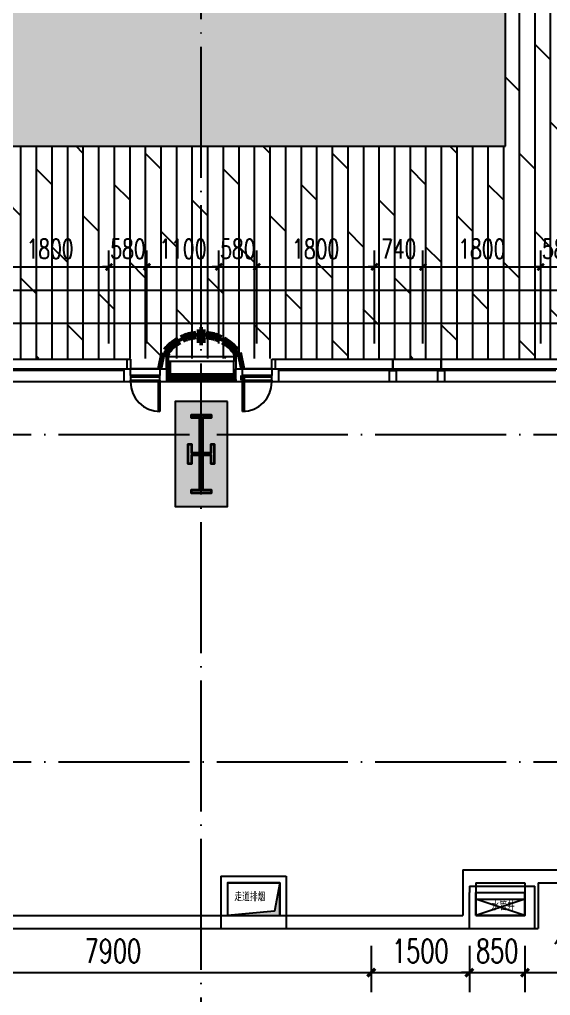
# Model space of a CAD drawing. Header units: millimetres. Extents: x 11476074 to 24729458, y -1239991 to 2813188.
# Drawn here: x 12588419 to 12596537, y 398543 to 413449 of the extents above; entities that cross this region are included whole.
import ezdxf

# ---------------------------------------------------------------- set-up
doc = ezdxf.new("R2010")
doc.units = ezdxf.units.MM
doc.header["$LTSCALE"] = 1000
doc.linetypes.add('DOTE', pattern=[2.42, 2, -0.2, 0.02, -0.2])
for name, color, linetype in [('20220819景观提资', 11, 'Continuous'), ('A-ANNO-DIMS', 3, 'Continuous'), ('A-AXIS', 18, 'DOTE'), ('A-DETL-0001', 1, 'Continuous'), ('A-GLAZ', 4, 'Continuous'), ('A-WALL', 5, 'Continuous'), ('G-RCZ-CONLine', 5, 'Continuous'), ('GZDI-J建筑-楼板开洞', 251, 'Continuous'), ('GZDI1228', 20, 'Continuous'), ('HZHZNEWPLOTLAYER#@$TT', 7, 'Continuous'), ('PUB_DIM', 3, 'Continuous'), ('PUB_HATCH', 8, 'Continuous'), ('排水沟', 133, 'Continuous')]:
    doc.layers.add(name, color=color, linetype=linetype)
for name, color, linetype, lineweight in [('A-GENM', 2, 'Continuous', 70), ('A-GENM-PROJ', 2, 'Continuous', 25), ('A-GLAZ-PROJ', 2, 'Continuous', 25), ('钢柱', 51, 'Continuous', 35)]:
    doc.layers.add(name, color=color, linetype=linetype, lineweight=lineweight)
doc.styles.add('_TCH_DIM_T3', font='SIMPLEX', dxfattribs={"width": 0.705882, "bigfont": 'GBCBIG'})
doc.styles.add('CCD_DIM', font='ARCHS.SHX', dxfattribs={"width": 0.7})
doc.dimstyles.new('_TCH_ARCH&&100', dxfattribs={"dimtxt": 297.5, "dimasz": 100, "dimexe": 250, "dimexo": 300, "dimgap": 126.25, "dimtad": 1, "dimdec": 0, "dimzin": 0, "dimdsep": 46, "dimtxsty": '_TCH_DIM_T3', "dimblk": 'ARCHTICK', "dimcen": 0.09, "dimclrt": 7, "dimazin": 2, "dimtfac": 1, "dimtdec": 0, "dimtix": 1, "dimtmove": 2, "dimatfit": 3, "dimfxl": 0, "dimtolj": 1, "dimtzin": 0, "dimarcsym": 0})
doc.dimstyles.new('_TCH_ARCH&&120', dxfattribs={"dimtxt": 357, "dimasz": 120, "dimexe": 300, "dimexo": 360, "dimgap": 151.5, "dimtad": 1, "dimdec": 0, "dimzin": 0, "dimdsep": 46, "dimtxsty": '_TCH_DIM_T3', "dimblk": 'ARCHTICK', "dimcen": 0.09, "dimclrt": 7, "dimazin": 2, "dimtfac": 1, "dimtdec": 0, "dimtix": 1, "dimtmove": 2, "dimatfit": 3, "dimfxl": 0, "dimtolj": 1, "dimtzin": 0, "dimarcsym": 0})

# ---------------------------------------------------------------- blocks, each defined once
blk = doc.blocks.new('_ArchTick')
at = {"color": 0, "linetype": 'ByBlock', "const_width": 0.4}
blk.add_lwpolyline([(-0.5, -0.5), (0.5, 0.5)], dxfattribs=at)
blk = doc.blocks.new('*D5881')
at = {"layer": 'A-ANNO-DIMS', "color": 0, "lineweight": -2, "transparency": 16777216}
for p, q in [((12588267, 710904), (12588267, 712326)), ((12590067, 710904), (12590067, 712326)), ((12588267, 712076), (12590067, 712076))]:
    blk.add_line(p, q, dxfattribs=at)
at = {"layer": 'Defpoints', "color": 0, "transparency": 16777216}
for p in [(12590067, 712076), (12588267, 710604), (12590067, 710604)]:
    blk.add_point(p, dxfattribs=at)
at = {"layer": 'A-ANNO-DIMS', "color": 0, "lineweight": -2, "transparency": 16777216, "xscale": 100, "yscale": 100, "zscale": 100, "rotation": 180}
blk.add_blockref('_ArchTick', (12588267, 712076), dxfattribs=at)
at = {"layer": 'A-ANNO-DIMS', "color": 0, "lineweight": -2, "transparency": 16777216, "xscale": 100, "yscale": 100, "zscale": 100}
blk.add_blockref('_ArchTick', (12590067, 712076), dxfattribs=at)
at = {"layer": 'A-ANNO-DIMS', "color": 7, "transparency": 16777216, "insert": (12589167, 712351), "char_height": 297.5, "attachment_point": 5, "style": '_TCH_DIM_T3'}
blk.add_mtext('\\A1;1800', dxfattribs=at)
blk = doc.blocks.new('*D5882')
at = {"layer": 'A-ANNO-DIMS', "color": 0, "lineweight": -2, "transparency": 16777216}
for p, q in [((12590067, 710904), (12590067, 712326)), ((12590647, 710904), (12590647, 712326)), ((12590067, 712076), (12589967, 712076)), ((12590067, 712076), (12590647, 712076)), ((12590647, 712076), (12590747, 712076))]:
    blk.add_line(p, q, dxfattribs=at)
at = {"layer": 'Defpoints', "color": 0, "transparency": 16777216}
for p in [(12590647, 712076), (12590067, 710604), (12590647, 710604)]:
    blk.add_point(p, dxfattribs=at)
at = {"layer": 'A-ANNO-DIMS', "color": 0, "lineweight": -2, "transparency": 16777216, "xscale": 100, "yscale": 100, "zscale": 100}
blk.add_blockref('_ArchTick', (12590067, 712076), dxfattribs=at)
at = {"layer": 'A-ANNO-DIMS', "color": 0, "lineweight": -2, "transparency": 16777216, "xscale": 100, "yscale": 100, "zscale": 100, "rotation": 180}
blk.add_blockref('_ArchTick', (12590647, 712076), dxfattribs=at)
at = {"layer": 'A-ANNO-DIMS', "color": 7, "transparency": 16777216, "insert": (12590357, 712351), "char_height": 297.5, "attachment_point": 5, "style": '_TCH_DIM_T3'}
blk.add_mtext('\\A1;580', dxfattribs=at)
blk = doc.blocks.new('*D5883')
at = {"layer": 'A-ANNO-DIMS', "color": 0, "lineweight": -2, "transparency": 16777216}
for p, q in [((12590647, 710904), (12590647, 712326)), ((12591747, 710904), (12591747, 712326)), ((12590647, 712076), (12591747, 712076))]:
    blk.add_line(p, q, dxfattribs=at)
at = {"layer": 'Defpoints', "color": 0, "transparency": 16777216}
for p in [(12591747, 712076), (12590647, 710604), (12591747, 710604)]:
    blk.add_point(p, dxfattribs=at)
at = {"layer": 'A-ANNO-DIMS', "color": 0, "lineweight": -2, "transparency": 16777216, "xscale": 100, "yscale": 100, "zscale": 100, "rotation": 180}
blk.add_blockref('_ArchTick', (12590647, 712076), dxfattribs=at)
at = {"layer": 'A-ANNO-DIMS', "color": 0, "lineweight": -2, "transparency": 16777216, "xscale": 100, "yscale": 100, "zscale": 100}
blk.add_blockref('_ArchTick', (12591747, 712076), dxfattribs=at)
at = {"layer": 'A-ANNO-DIMS', "color": 7, "transparency": 16777216, "insert": (12591197, 712351), "char_height": 297.5, "attachment_point": 5, "style": '_TCH_DIM_T3'}
blk.add_mtext('\\A1;1100', dxfattribs=at)
blk = doc.blocks.new('*D5884')
at = {"layer": 'A-ANNO-DIMS', "color": 0, "lineweight": -2, "transparency": 16777216}
for p, q in [((12591747, 710904), (12591747, 712326)), ((12592327, 710904), (12592327, 712326)), ((12591747, 712076), (12591647, 712076)), ((12591747, 712076), (12592327, 712076)), ((12592327, 712076), (12592427, 712076))]:
    blk.add_line(p, q, dxfattribs=at)
at = {"layer": 'Defpoints', "color": 0, "transparency": 16777216}
for p in [(12592327, 712076), (12591747, 710604), (12592327, 710604)]:
    blk.add_point(p, dxfattribs=at)
at = {"layer": 'A-ANNO-DIMS', "color": 0, "lineweight": -2, "transparency": 16777216, "xscale": 100, "yscale": 100, "zscale": 100}
blk.add_blockref('_ArchTick', (12591747, 712076), dxfattribs=at)
at = {"layer": 'A-ANNO-DIMS', "color": 0, "lineweight": -2, "transparency": 16777216, "xscale": 100, "yscale": 100, "zscale": 100, "rotation": 180}
blk.add_blockref('_ArchTick', (12592327, 712076), dxfattribs=at)
at = {"layer": 'A-ANNO-DIMS', "color": 7, "transparency": 16777216, "insert": (12592037, 712351), "char_height": 297.5, "attachment_point": 5, "style": '_TCH_DIM_T3'}
blk.add_mtext('\\A1;580', dxfattribs=at)
blk = doc.blocks.new('*D5885')
at = {"layer": 'A-ANNO-DIMS', "color": 0, "lineweight": -2, "transparency": 16777216}
for p, q in [((12592327, 710904), (12592327, 712326)), ((12594127, 710904), (12594127, 712326)), ((12592327, 712076), (12594127, 712076))]:
    blk.add_line(p, q, dxfattribs=at)
at = {"layer": 'Defpoints', "color": 0, "transparency": 16777216}
for p in [(12594127, 712076), (12592327, 710604), (12594127, 710604)]:
    blk.add_point(p, dxfattribs=at)
at = {"layer": 'A-ANNO-DIMS', "color": 0, "lineweight": -2, "transparency": 16777216, "xscale": 100, "yscale": 100, "zscale": 100, "rotation": 180}
blk.add_blockref('_ArchTick', (12592327, 712076), dxfattribs=at)
at = {"layer": 'A-ANNO-DIMS', "color": 0, "lineweight": -2, "transparency": 16777216, "xscale": 100, "yscale": 100, "zscale": 100}
blk.add_blockref('_ArchTick', (12594127, 712076), dxfattribs=at)
at = {"layer": 'A-ANNO-DIMS', "color": 7, "transparency": 16777216, "insert": (12593227, 712351), "char_height": 297.5, "attachment_point": 5, "style": '_TCH_DIM_T3'}
blk.add_mtext('\\A1;1800', dxfattribs=at)
blk = doc.blocks.new('*D5886')
at = {"layer": 'A-ANNO-DIMS', "color": 0, "lineweight": -2, "transparency": 16777216}
for p, q in [((12594127, 710904), (12594127, 712326)), ((12594867, 710904), (12594867, 712326)), ((12594127, 712076), (12594027, 712076)), ((12594127, 712076), (12594867, 712076)), ((12594867, 712076), (12594967, 712076))]:
    blk.add_line(p, q, dxfattribs=at)
at = {"layer": 'Defpoints', "color": 0, "transparency": 16777216}
for p in [(12594867, 712076), (12594127, 710604), (12594867, 710604)]:
    blk.add_point(p, dxfattribs=at)
at = {"layer": 'A-ANNO-DIMS', "color": 0, "lineweight": -2, "transparency": 16777216, "xscale": 100, "yscale": 100, "zscale": 100}
blk.add_blockref('_ArchTick', (12594127, 712076), dxfattribs=at)
at = {"layer": 'A-ANNO-DIMS', "color": 0, "lineweight": -2, "transparency": 16777216, "xscale": 100, "yscale": 100, "zscale": 100, "rotation": 180}
blk.add_blockref('_ArchTick', (12594867, 712076), dxfattribs=at)
at = {"layer": 'A-ANNO-DIMS', "color": 7, "transparency": 16777216, "insert": (12594497, 712351), "char_height": 297.5, "attachment_point": 5, "style": '_TCH_DIM_T3'}
blk.add_mtext('\\A1;740', dxfattribs=at)
blk = doc.blocks.new('*D5887')
at = {"layer": 'A-ANNO-DIMS', "color": 0, "lineweight": -2, "transparency": 16777216}
for p, q in [((12594867, 710904), (12594867, 712326)), ((12596667, 710904), (12596667, 712326)), ((12594867, 712076), (12596667, 712076))]:
    blk.add_line(p, q, dxfattribs=at)
at = {"layer": 'Defpoints', "color": 0, "transparency": 16777216}
for p in [(12596667, 712076), (12594867, 710604), (12596667, 710604)]:
    blk.add_point(p, dxfattribs=at)
at = {"layer": 'A-ANNO-DIMS', "color": 0, "lineweight": -2, "transparency": 16777216, "xscale": 100, "yscale": 100, "zscale": 100, "rotation": 180}
blk.add_blockref('_ArchTick', (12594867, 712076), dxfattribs=at)
at = {"layer": 'A-ANNO-DIMS', "color": 0, "lineweight": -2, "transparency": 16777216, "xscale": 100, "yscale": 100, "zscale": 100}
blk.add_blockref('_ArchTick', (12596667, 712076), dxfattribs=at)
at = {"layer": 'A-ANNO-DIMS', "color": 7, "transparency": 16777216, "insert": (12595767, 712351), "char_height": 297.5, "attachment_point": 5, "style": '_TCH_DIM_T3'}
blk.add_mtext('\\A1;1800', dxfattribs=at)
blk = doc.blocks.new('*D5888')
at = {"layer": 'A-ANNO-DIMS', "color": 0, "lineweight": -2, "transparency": 16777216}
for p, q in [((12596667, 710904), (12596667, 712326)), ((12597247, 710904), (12597247, 712326)), ((12596667, 712076), (12596567, 712076)), ((12596667, 712076), (12597247, 712076)), ((12597247, 712076), (12597347, 712076))]:
    blk.add_line(p, q, dxfattribs=at)
at = {"layer": 'Defpoints', "color": 0, "transparency": 16777216}
for p in [(12597247, 712076), (12596667, 710604), (12597247, 710604)]:
    blk.add_point(p, dxfattribs=at)
at = {"layer": 'A-ANNO-DIMS', "color": 0, "lineweight": -2, "transparency": 16777216, "xscale": 100, "yscale": 100, "zscale": 100}
blk.add_blockref('_ArchTick', (12596667, 712076), dxfattribs=at)
at = {"layer": 'A-ANNO-DIMS', "color": 0, "lineweight": -2, "transparency": 16777216, "xscale": 100, "yscale": 100, "zscale": 100, "rotation": 180}
blk.add_blockref('_ArchTick', (12597247, 712076), dxfattribs=at)
at = {"layer": 'A-ANNO-DIMS', "color": 7, "transparency": 16777216, "insert": (12596957, 712351), "char_height": 297.5, "attachment_point": 5, "style": '_TCH_DIM_T3'}
blk.add_mtext('\\A1;580', dxfattribs=at)
blk = doc.blocks.new('FO-Exterior Column FULL - FO-Exterior Column FULL-4205893-850_L52 HOTEL')
at = {"layer": 'A-GENM'}
for p, q in [((630, 100), (630, 175)), ((-630, 0), (-580, -249)), ((-500, 110), (-500, 100)), ((-500, -110), (-500, 110)), ((-500, 100), (500, 100)), ((580, -249), (630, 0)), ((-580, -249), (-502, -194)), ((-511, -258), (-550, -289)), ((502, -194), (580, -249)), ((550, -289), (511, -258)), ((-348, -458), (-324, -414)), ((-283, -436), (-304, -481)), ((25, -400), (-25, -400)), ((-25, -400), (-25, -600)), ((25, -600), (25, -400)), ((304, -481), (283, -436)), ((324, -414), (348, -458)), ((-75, -545), (-75, -495)), ((75, -495), (75, -545)), ((-25, -600), (25, -600))]:
    blk.add_line(p, q, dxfattribs=at)
for centre, radius, start, end in [((0, 162), 711, 219.3894, 240.6554), ((0, 162), 661, 219.3893, 240.6554), ((-505, -190), 5, 305.3214, 316.3661), ((-505, -190), 5, 349.0665, 0), ((0, 162), 661, 299.3446, 320.6107), ((0, 162), 711, 299.3446, 320.6106), ((0, 162), 661, 244.6842, 263.483), ((0, 162), 661, 276.517, 295.3158), ((0, 162), 711, 244.6842, 263.943), ((0, 162), 711, 276.057, 295.3158)]:
    blk.add_arc(centre, radius, start, end, dxfattribs=at)
blk = doc.blocks.new('FO-Vision _ Louver_updated - 150 Spacing -HOTEL 1000 SPAN-4956731-850_L52 HOTEL')
at = {"layer": 'A-GENM-PROJ'}
blk.add_line((1125, 0), (675, 0), dxfattribs=at)
at = {"layer": 'A-GLAZ'}
for p, q in [((-1175, 25), (-1125, 25)), ((575, 25), (-1175, 25)), ((-1175, 25), (-1175, 0)), ((-1175, 0), (625, 0)), ((625, 0), (625, -150)), ((1125, 125), (675, 125)), ((675, 105), (1125, 105)), ((675, -150), (675, 0)), ((625, -150), (675, -150))]:
    blk.add_line(p, q, dxfattribs=at)
at = {"layer": 'A-GLAZ-PROJ'}
for p, q in [((575, 200), (-1125, 200)), ((-1175, -150), (-1175, 0)), ((-1175, -150), (625, -150))]:
    blk.add_line(p, q, dxfattribs=at)
blk = doc.blocks.new('FO-Vision _ Louver_updated - 150 Spacing -HOTEL 1000 SPAN-4956676-850_L52 HOTEL')
at = {"layer": 'A-GENM-PROJ'}
blk.add_line((675, 0), (1125, 0), dxfattribs=at)
at = {"layer": 'A-GLAZ'}
for p, q in [((675, 150), (625, 150)), ((625, 150), (625, 0)), ((675, 0), (675, 150)), ((625, 0), (-1175, 0)), ((-1175, 0), (-1175, -25)), ((-1125, -25), (-1175, -25)), ((-1175, -25), (575, -25)), ((1125, -105), (675, -105)), ((675, -125), (1125, -125))]:
    blk.add_line(p, q, dxfattribs=at)
at = {"layer": 'A-GLAZ-PROJ'}
for p, q in [((-1175, 0), (-1175, 150)), ((625, 150), (-1175, 150)), ((-1125, -200), (575, -200))]:
    blk.add_line(p, q, dxfattribs=at)
blk = doc.blocks.new('FO-Vision Panels - 1000 spandrel-4496464-850_L52 HOTEL')
at = {"layer": 'A-GLAZ'}
for p, q in [((-370, 25), (-320, 25)), ((370, 25), (-370, 25)), ((-370, 25), (-370, 0)), ((-370, 0), (370, 0)), ((320, 25), (370, 25)), ((370, 0), (370, 25))]:
    blk.add_line(p, q, dxfattribs=at)
at = {"layer": 'A-GLAZ-PROJ'}
for p, q in [((320, 200), (-320, 200)), ((-370, -150), (-370, 0)), ((370, 0), (370, -150)), ((-370, -150), (370, -150))]:
    blk.add_line(p, q, dxfattribs=at)
blk = doc.blocks.new('GP_POLY FOSHAN_SHELL_rvt-2-200_L05-13_ 16-25')
at = {"layer": 'A-DETL-0001'}
for p, q in [((-29330, 61500), (-29330, 61713)), ((-29330, 61713), (-29300, 61692)), ((-28300, 61692), (-28270, 61713)), ((-28270, 61713), (-28270, 61500)), ((-29300, 61692), (-29300, 61690)), ((-29300, 61610), (-29300, 61690)), ((-29300, 61690), (-28800, 61690)), ((-29300, 61610), (-29300, 61390)), ((-28800, 61610), (-29300, 61610)), ((-28800, 61690), (-28300, 61690)), ((-28300, 61610), (-28800, 61610)), ((-28300, 61690), (-28300, 61692)), ((-28300, 61690), (-28300, 61610)), ((-28300, 61390), (-28300, 61610)), ((-29980, 61500), (-29880, 61500)), ((-29980, 61300), (-29980, 61500)), ((-29880, 61400), (-29880, 61500)), ((-29880, 61500), (-29430, 61500)), ((-29430, 61500), (-29330, 61500)), ((-29430, 61500), (-29430, 61400)), ((-29330, 61500), (-29330, 61300)), ((-28270, 61300), (-28270, 61500)), ((-28270, 61500), (-28170, 61500)), ((-28170, 61400), (-28170, 61500)), ((-28170, 61400), (-28170, 61500)), ((-28170, 61500), (-27720, 61500)), ((-27720, 61500), (-27620, 61500)), ((-27720, 61500), (-27720, 61400)), ((-27620, 61500), (-27620, 61300)), ((-25920, 61300), (-25920, 61475)), ((-25920, 61475), (-25820, 61475)), ((-25820, 61475), (-25820, 61300)), ((-25180, 61475), (-25080, 61475)), ((-25180, 61300), (-25180, 61475)), ((-25080, 61475), (-25080, 61300)), ((-29880, 61300), (-29980, 61300)), ((-29880, 61400), (-29880, 61325)), ((-29430, 61400), (-29880, 61400)), ((-29880, 61325), (-29430, 61325)), ((-29880, 61300), (-29880, 61325)), ((-29455, 61300), (-29880, 61300)), ((-29455, 60850), (-29455, 61300)), ((-29455, 61300), (-29430, 61300)), ((-29430, 61325), (-29430, 61400)), ((-29430, 61325), (-29430, 61300)), ((-29330, 61300), (-29430, 61300)), ((-29430, 61300), (-29430, 60850)), ((-29330, 61390), (-28800, 61390)), ((-28800, 61300), (-29330, 61300)), ((-28800, 61390), (-28270, 61390)), ((-28270, 61300), (-28800, 61300)), ((-28170, 61300), (-28270, 61300)), ((-28170, 61400), (-28170, 61325)), ((-28170, 61400), (-28170, 61325)), ((-27720, 61400), (-28170, 61400)), ((-28170, 61300), (-28170, 61325)), ((-28170, 61325), (-27720, 61325)), ((-28170, 60850), (-28170, 61300)), ((-28170, 61300), (-28145, 61300)), ((-27720, 61300), (-28145, 61300)), ((-28145, 61300), (-28145, 60850)), ((-27720, 61325), (-27720, 61400)), ((-27720, 61325), (-27720, 61300)), ((-27620, 61300), (-27720, 61300)), ((-25820, 61300), (-25920, 61300)), ((-25080, 61300), (-25180, 61300)), ((-29430, 60850), (-29455, 60850)), ((-28145, 60850), (-28170, 60850))]:
    blk.add_line(p, q, dxfattribs=at)
for centre, start, end in [((-29430, 61300), 180, 269.9851), ((-28170, 61300), 270.0149, 0)]:
    blk.add_arc(centre, 450, start, end, dxfattribs=at)
for points in [[(-29330, 61385), (-29324, 61385), (-29317, 61378), (-29317, 61372)], [(-29317, 61372), (-29317, 61353), (-29330, 61337), (-29330, 61318)], [(-29330, 61318), (-29330, 61312), (-29317, 61298), (-29303, 61312), (-29303, 61318)], [(-29317, 61372), (-29317, 61378), (-29303, 61392), (-29290, 61378), (-29290, 61372)], [(-29303, 61318), (-29303, 61337), (-29317, 61353), (-29317, 61372)], [(-29290, 61372), (-29290, 61353), (-29303, 61337), (-29303, 61318)], [(-29303, 61318), (-29303, 61312), (-29290, 61298), (-29277, 61312), (-29277, 61318)], [(-29290, 61372), (-29290, 61378), (-29277, 61392), (-29263, 61378), (-29263, 61372)], [(-29277, 61318), (-29277, 61337), (-29290, 61353), (-29290, 61372)], [(-29263, 61372), (-29263, 61353), (-29277, 61337), (-29277, 61318)], [(-29277, 61318), (-29277, 61312), (-29263, 61298), (-29250, 61312), (-29250, 61318)], [(-29263, 61372), (-29263, 61378), (-29250, 61392), (-29237, 61378), (-29237, 61372)], [(-29250, 61318), (-29250, 61337), (-29263, 61353), (-29263, 61372)], [(-29237, 61372), (-29237, 61353), (-29250, 61337), (-29250, 61318)], [(-29250, 61318), (-29250, 61312), (-29237, 61298), (-29223, 61312), (-29223, 61318)], [(-29237, 61372), (-29237, 61378), (-29223, 61392), (-29210, 61378), (-29210, 61372)], [(-29223, 61318), (-29223, 61337), (-29237, 61353), (-29237, 61372)], [(-29210, 61372), (-29210, 61353), (-29223, 61337), (-29223, 61318)], [(-29223, 61318), (-29223, 61312), (-29210, 61298), (-29197, 61312), (-29197, 61318)], [(-29210, 61372), (-29210, 61378), (-29197, 61392), (-29183, 61378), (-29183, 61372)], [(-29197, 61318), (-29197, 61337), (-29210, 61353), (-29210, 61372)], [(-29183, 61372), (-29183, 61353), (-29197, 61337), (-29197, 61318)], [(-29197, 61318), (-29197, 61312), (-29183, 61298), (-29170, 61312), (-29170, 61318)], [(-29183, 61372), (-29183, 61378), (-29170, 61392), (-29157, 61378), (-29157, 61372)], [(-29170, 61318), (-29170, 61337), (-29183, 61353), (-29183, 61372)], [(-29157, 61372), (-29157, 61353), (-29170, 61337), (-29170, 61318)], [(-29170, 61318), (-29170, 61312), (-29157, 61298), (-29143, 61312), (-29143, 61318)], [(-29157, 61372), (-29157, 61378), (-29143, 61392), (-29130, 61378), (-29130, 61372)], [(-29143, 61318), (-29143, 61337), (-29157, 61353), (-29157, 61372)], [(-29130, 61372), (-29130, 61353), (-29143, 61337), (-29143, 61318)], [(-29143, 61318), (-29143, 61312), (-29130, 61298), (-29117, 61312), (-29117, 61318)], [(-29130, 61372), (-29130, 61378), (-29117, 61392), (-29103, 61378), (-29103, 61372)], [(-29117, 61318), (-29117, 61337), (-29130, 61353), (-29130, 61372)], [(-29103, 61372), (-29103, 61353), (-29117, 61337), (-29117, 61318)], [(-29117, 61318), (-29117, 61312), (-29103, 61298), (-29090, 61312), (-29090, 61318)], [(-29103, 61372), (-29103, 61378), (-29090, 61392), (-29077, 61378), (-29077, 61372)], [(-29090, 61318), (-29090, 61337), (-29103, 61353), (-29103, 61372)], [(-29077, 61372), (-29077, 61353), (-29090, 61337), (-29090, 61318)], [(-29090, 61318), (-29090, 61312), (-29077, 61298), (-29063, 61312), (-29063, 61318)], [(-29077, 61372), (-29077, 61378), (-29063, 61392), (-29050, 61378), (-29050, 61372)], [(-29063, 61318), (-29063, 61337), (-29077, 61353), (-29077, 61372)], [(-29050, 61372), (-29050, 61353), (-29063, 61337), (-29063, 61318)], [(-29063, 61318), (-29063, 61312), (-29050, 61298), (-29037, 61312), (-29037, 61318)], [(-29050, 61372), (-29050, 61378), (-29037, 61392), (-29023, 61378), (-29023, 61372)], [(-29037, 61318), (-29037, 61337), (-29050, 61353), (-29050, 61372)], [(-29023, 61372), (-29023, 61353), (-29037, 61337), (-29037, 61318)], [(-29037, 61318), (-29037, 61312), (-29023, 61298), (-29010, 61312), (-29010, 61318)], [(-29023, 61372), (-29023, 61378), (-29010, 61392), (-28997, 61378), (-28997, 61372)], [(-29010, 61318), (-29010, 61337), (-29023, 61353), (-29023, 61372)], [(-28997, 61372), (-28997, 61353), (-29010, 61337), (-29010, 61318)], [(-29010, 61318), (-29010, 61312), (-28997, 61298), (-28983, 61312), (-28983, 61318)], [(-28997, 61372), (-28997, 61378), (-28983, 61392), (-28970, 61378), (-28970, 61372)], [(-28983, 61318), (-28983, 61337), (-28997, 61353), (-28997, 61372)], [(-28970, 61372), (-28970, 61353), (-28983, 61337), (-28983, 61318)], [(-28983, 61318), (-28983, 61312), (-28970, 61298), (-28957, 61312), (-28957, 61318)], [(-28970, 61372), (-28970, 61378), (-28957, 61392), (-28943, 61378), (-28943, 61372)], [(-28957, 61318), (-28957, 61337), (-28970, 61353), (-28970, 61372)], [(-28943, 61372), (-28943, 61353), (-28957, 61337), (-28957, 61318)], [(-28957, 61318), (-28957, 61312), (-28943, 61298), (-28930, 61312), (-28930, 61318)], [(-28943, 61372), (-28943, 61378), (-28930, 61392), (-28917, 61378), (-28917, 61372)], [(-28930, 61318), (-28930, 61337), (-28943, 61353), (-28943, 61372)], [(-28917, 61372), (-28917, 61353), (-28930, 61337), (-28930, 61318)], [(-28930, 61318), (-28930, 61312), (-28917, 61298), (-28903, 61312), (-28903, 61318)], [(-28917, 61372), (-28917, 61378), (-28903, 61392), (-28890, 61378), (-28890, 61372)], [(-28903, 61318), (-28903, 61337), (-28917, 61353), (-28917, 61372)], [(-28890, 61372), (-28890, 61353), (-28903, 61337), (-28903, 61318)], [(-28903, 61318), (-28903, 61312), (-28890, 61298), (-28877, 61312), (-28877, 61318)], [(-28890, 61372), (-28890, 61378), (-28877, 61392), (-28863, 61378), (-28863, 61372)], [(-28877, 61318), (-28877, 61337), (-28890, 61353), (-28890, 61372)], [(-28863, 61372), (-28863, 61353), (-28877, 61337), (-28877, 61318)], [(-28877, 61318), (-28877, 61312), (-28863, 61298), (-28850, 61312), (-28850, 61318)], [(-28863, 61372), (-28863, 61378), (-28850, 61392), (-28837, 61378), (-28837, 61372)], [(-28850, 61318), (-28850, 61337), (-28863, 61353), (-28863, 61372)], [(-28837, 61372), (-28837, 61353), (-28850, 61337), (-28850, 61318)], [(-28850, 61318), (-28850, 61312), (-28837, 61298), (-28823, 61312), (-28823, 61318)], [(-28837, 61372), (-28837, 61378), (-28823, 61392), (-28810, 61378), (-28810, 61372)], [(-28823, 61318), (-28823, 61337), (-28837, 61353), (-28837, 61372)], [(-28810, 61372), (-28810, 61353), (-28823, 61337), (-28823, 61318)], [(-28823, 61318), (-28823, 61312), (-28816, 61305), (-28810, 61305)], [(-28763, 61372), (-28763, 61378), (-28777, 61392), (-28790, 61378), (-28790, 61372)], [(-28790, 61372), (-28790, 61353), (-28777, 61337), (-28777, 61318)], [(-28777, 61318), (-28777, 61312), (-28784, 61305), (-28790, 61305)], [(-28777, 61318), (-28777, 61337), (-28763, 61353), (-28763, 61372)], [(-28750, 61318), (-28750, 61312), (-28763, 61298), (-28777, 61312), (-28777, 61318)], [(-28737, 61372), (-28737, 61378), (-28750, 61392), (-28763, 61378), (-28763, 61372)], [(-28763, 61372), (-28763, 61353), (-28750, 61337), (-28750, 61318)], [(-28750, 61318), (-28750, 61337), (-28737, 61353), (-28737, 61372)], [(-28723, 61318), (-28723, 61312), (-28737, 61298), (-28750, 61312), (-28750, 61318)], [(-28710, 61372), (-28710, 61378), (-28723, 61392), (-28737, 61378), (-28737, 61372)], [(-28737, 61372), (-28737, 61353), (-28723, 61337), (-28723, 61318)], [(-28723, 61318), (-28723, 61337), (-28710, 61353), (-28710, 61372)], [(-28697, 61318), (-28697, 61312), (-28710, 61298), (-28723, 61312), (-28723, 61318)], [(-28683, 61372), (-28683, 61378), (-28697, 61392), (-28710, 61378), (-28710, 61372)], [(-28710, 61372), (-28710, 61353), (-28697, 61337), (-28697, 61318)], [(-28697, 61318), (-28697, 61337), (-28683, 61353), (-28683, 61372)], [(-28670, 61318), (-28670, 61312), (-28683, 61298), (-28697, 61312), (-28697, 61318)], [(-28657, 61372), (-28657, 61378), (-28670, 61392), (-28683, 61378), (-28683, 61372)], [(-28683, 61372), (-28683, 61353), (-28670, 61337), (-28670, 61318)], [(-28670, 61318), (-28670, 61337), (-28657, 61353), (-28657, 61372)], [(-28643, 61318), (-28643, 61312), (-28657, 61298), (-28670, 61312), (-28670, 61318)], [(-28630, 61372), (-28630, 61378), (-28643, 61392), (-28657, 61378), (-28657, 61372)], [(-28657, 61372), (-28657, 61353), (-28643, 61337), (-28643, 61318)], [(-28643, 61318), (-28643, 61337), (-28630, 61353), (-28630, 61372)], [(-28617, 61318), (-28617, 61312), (-28630, 61298), (-28643, 61312), (-28643, 61318)], [(-28603, 61372), (-28603, 61378), (-28617, 61392), (-28630, 61378), (-28630, 61372)], [(-28630, 61372), (-28630, 61353), (-28617, 61337), (-28617, 61318)], [(-28617, 61318), (-28617, 61337), (-28603, 61353), (-28603, 61372)], [(-28590, 61318), (-28590, 61312), (-28603, 61298), (-28617, 61312), (-28617, 61318)], [(-28577, 61372), (-28577, 61378), (-28590, 61392), (-28603, 61378), (-28603, 61372)], [(-28603, 61372), (-28603, 61353), (-28590, 61337), (-28590, 61318)], [(-28590, 61318), (-28590, 61337), (-28577, 61353), (-28577, 61372)], [(-28563, 61318), (-28563, 61312), (-28577, 61298), (-28590, 61312), (-28590, 61318)], [(-28550, 61372), (-28550, 61378), (-28563, 61392), (-28577, 61378), (-28577, 61372)], [(-28577, 61372), (-28577, 61353), (-28563, 61337), (-28563, 61318)], [(-28563, 61318), (-28563, 61337), (-28550, 61353), (-28550, 61372)], [(-28537, 61318), (-28537, 61312), (-28550, 61298), (-28563, 61312), (-28563, 61318)], [(-28523, 61372), (-28523, 61378), (-28537, 61392), (-28550, 61378), (-28550, 61372)], [(-28550, 61372), (-28550, 61353), (-28537, 61337), (-28537, 61318)], [(-28537, 61318), (-28537, 61337), (-28523, 61353), (-28523, 61372)], [(-28510, 61318), (-28510, 61312), (-28523, 61298), (-28537, 61312), (-28537, 61318)], [(-28497, 61372), (-28497, 61378), (-28510, 61392), (-28523, 61378), (-28523, 61372)], [(-28523, 61372), (-28523, 61353), (-28510, 61337), (-28510, 61318)], [(-28510, 61318), (-28510, 61337), (-28497, 61353), (-28497, 61372)], [(-28483, 61318), (-28483, 61312), (-28497, 61298), (-28510, 61312), (-28510, 61318)], [(-28470, 61372), (-28470, 61378), (-28483, 61392), (-28497, 61378), (-28497, 61372)], [(-28497, 61372), (-28497, 61353), (-28483, 61337), (-28483, 61318)], [(-28483, 61318), (-28483, 61337), (-28470, 61353), (-28470, 61372)], [(-28457, 61318), (-28457, 61312), (-28470, 61298), (-28483, 61312), (-28483, 61318)], [(-28443, 61372), (-28443, 61378), (-28457, 61392), (-28470, 61378), (-28470, 61372)], [(-28470, 61372), (-28470, 61353), (-28457, 61337), (-28457, 61318)], [(-28457, 61318), (-28457, 61337), (-28443, 61353), (-28443, 61372)], [(-28430, 61318), (-28430, 61312), (-28443, 61298), (-28457, 61312), (-28457, 61318)], [(-28417, 61372), (-28417, 61378), (-28430, 61392), (-28443, 61378), (-28443, 61372)], [(-28443, 61372), (-28443, 61353), (-28430, 61337), (-28430, 61318)], [(-28430, 61318), (-28430, 61337), (-28417, 61353), (-28417, 61372)], [(-28403, 61318), (-28403, 61312), (-28417, 61298), (-28430, 61312), (-28430, 61318)], [(-28390, 61372), (-28390, 61378), (-28403, 61392), (-28417, 61378), (-28417, 61372)], [(-28417, 61372), (-28417, 61353), (-28403, 61337), (-28403, 61318)], [(-28403, 61318), (-28403, 61337), (-28390, 61353), (-28390, 61372)], [(-28377, 61318), (-28377, 61312), (-28390, 61298), (-28403, 61312), (-28403, 61318)], [(-28363, 61372), (-28363, 61378), (-28377, 61392), (-28390, 61378), (-28390, 61372)], [(-28390, 61372), (-28390, 61353), (-28377, 61337), (-28377, 61318)], [(-28377, 61318), (-28377, 61337), (-28363, 61353), (-28363, 61372)], [(-28350, 61318), (-28350, 61312), (-28363, 61298), (-28377, 61312), (-28377, 61318)], [(-28337, 61372), (-28337, 61378), (-28350, 61392), (-28363, 61378), (-28363, 61372)], [(-28363, 61372), (-28363, 61353), (-28350, 61337), (-28350, 61318)], [(-28350, 61318), (-28350, 61337), (-28337, 61353), (-28337, 61372)], [(-28323, 61318), (-28323, 61312), (-28337, 61298), (-28350, 61312), (-28350, 61318)], [(-28310, 61372), (-28310, 61378), (-28323, 61392), (-28337, 61378), (-28337, 61372)], [(-28337, 61372), (-28337, 61353), (-28323, 61337), (-28323, 61318)], [(-28323, 61318), (-28323, 61337), (-28310, 61353), (-28310, 61372)], [(-28297, 61318), (-28297, 61312), (-28310, 61298), (-28323, 61312), (-28323, 61318)], [(-28283, 61372), (-28283, 61378), (-28297, 61392), (-28310, 61378), (-28310, 61372)], [(-28310, 61372), (-28310, 61353), (-28297, 61337), (-28297, 61318)], [(-28297, 61318), (-28297, 61337), (-28283, 61353), (-28283, 61372)], [(-28270, 61318), (-28270, 61312), (-28283, 61298), (-28297, 61312), (-28297, 61318)], [(-28270, 61385), (-28276, 61385), (-28283, 61378), (-28283, 61372)], [(-28283, 61372), (-28283, 61353), (-28270, 61337), (-28270, 61318)]]:
    blk.add_open_spline(points, degree=3, dxfattribs=at)
at = {"layer": 'A-GENM-PROJ', "xscale": -1, "rotation": 180}
blk.add_blockref('FO-Exterior Column FULL - FO-Exterior Column FULL-4205893-850_L52 HOTEL', (-28800, 61500), dxfattribs=at)
at = {"layer": 'A-GLAZ-PROJ', "xscale": -1}
for name, p, rotation in [('FO-Vision _ Louver_updated - 150 Spacing -HOTEL 1000 SPAN-4956731-850_L52 HOTEL', (-30555, 61500), 180), ('FO-Vision _ Louver_updated - 150 Spacing -HOTEL 1000 SPAN-4956676-850_L52 HOTEL', (-27045, 61500), 359.9999999999778), ('FO-Vision Panels - 1000 spandrel-4496464-850_L52 HOTEL', (-25500, 61500), 180), ('FO-Vision _ Louver_updated - 150 Spacing -HOTEL 1000 SPAN-4956731-850_L52 HOTEL', (-23955, 61500), 180)]:
    blk.add_blockref(name, p, dxfattribs=dict(at, rotation=rotation))
blk = doc.blocks.new('GP_POLY FOSHAN_SHELL_rvt-3-200_L06-13_16-26')
blk.add_blockref('GP_POLY FOSHAN_SHELL_rvt-2-200_L05-13_ 16-25', (0, 0))
blk = doc.blocks.new('A$C74AF65BF')
at = {"layer": 'PUB_HATCH'}
h = blk.add_hatch(color=256, dxfattribs=at)
h.dxf.hatch_style = 1
h.paths.add_polyline_path([(-7000, -4600), (-7000, -5400), (-5400, -5400), (-5400, -4600)])
h.paths.add_polyline_path([(-7000, -11200), (-7000, -12000), (-5400, -12000), (-5400, -11200)])
h.paths.add_polyline_path([(-7000, -17800), (-7000, -18600), (-5400, -18600), (-5400, -17800)])
h.paths.add_polyline_path([(9400, -33850), (9400, -32050), (10550, -32050), (10550, -33850)])
h.paths.add_polyline_path([(9400, -10950), (9400, -9150), (10550, -9150), (10550, -10950)])
h.paths.add_polyline_path([(22350, -33850), (22350, -32050), (23600, -32050), (23600, -33850)])
h.paths.add_polyline_path([(22350, -10950), (22350, -9150), (23600, -9150), (23600, -10950)])
h.paths.add_polyline_path([(-7000, -24400), (-7000, -25200), (-5400, -25200), (-5400, -24400)])
h.paths.add_polyline_path([(-7000, -31000), (-7000, -31800), (-5400, -31800), (-5400, -31000)])
h.paths.add_polyline_path([(-7000, -37600), (-7000, -38400), (-5400, -38400), (-5400, -37600)])
h.paths.add_polyline_path([(38400, -4600), (38400, -5400), (40000, -5400), (40000, -4600)])
h.paths.add_polyline_path([(38400, -11200), (38400, -12000), (40000, -12000), (40000, -11200)])
h.paths.add_polyline_path([(38400, -17800), (38400, -18600), (40000, -18600), (40000, -17800)])
h.paths.add_polyline_path([(38400, -24400), (38400, -25200), (40000, -25200), (40000, -24400)])
h.paths.add_polyline_path([(38400, -31000), (38400, -31800), (40000, -31800), (40000, -31000)])
h.paths.add_polyline_path([(38400, -37600), (38400, -38400), (40000, -38400), (40000, -37600)])
h.paths.add_polyline_path([(33400, -41900), (32600, -41900), (32600, -43500), (33400, -43500)])
h.paths.add_polyline_path([(26800, -41900), (26000, -41900), (26000, -43500), (26800, -43500)])
h.paths.add_polyline_path([(20200, -41900), (19400, -41900), (19400, -43500), (20200, -43500)])
h.paths.add_polyline_path([(13600, -41900), (12800, -41900), (12800, -43500), (13600, -43500)])
h.paths.add_polyline_path([(7000, -41900), (6200, -41900), (6200, -43500), (7000, -43500)])
h.paths.add_polyline_path([(400, -41900), (-400, -41900), (-400, -43500), (400, -43500)])
h.paths.add_polyline_path([(33400, 500), (32600, 500), (32600, -1100), (33400, -1100)])
h.paths.add_polyline_path([(26800, 500), (26000, 500), (26000, -1100), (26800, -1100)])
h.paths.add_polyline_path([(20200, 500), (19400, 500), (19400, -1100), (20200, -1100)])
h.paths.add_polyline_path([(13600, 500), (12800, 500), (12800, -1100), (13600, -1100)])
h.paths.add_polyline_path([(7000, 500), (6200, 500), (6200, -1100), (7000, -1100)])
h.paths.add_polyline_path([(10550, -28150), (9400, -28150), (9400, -29750), (10550, -29750)])
h.paths.add_polyline_path([(400, 500), (-400, 500), (-400, -1100), (400, -1100)])
at = {"layer": 'G-RCZ-CONLine', "color": 3}
blk.add_lwpolyline([(26800, 500), (26000, 500), (26000, -1100), (26800, -1100)], close=True, dxfattribs=at)
at = {"layer": '钢柱', "color": 2}
blk.add_lwpolyline([(26380, -280), (26380, 250), (26250, 250), (26250, 300), (26550, 300), (26550, 250), (26420, 250), (26420, -280), (26550, -280), (26550, -150), (26600, -150), (26600, -450), (26550, -450), (26550, -320), (26420, -320), (26420, -850), (26550, -850), (26550, -900), (26250, -900), (26250, -850), (26380, -850), (26380, -320), (26250, -320), (26250, -450), (26200, -450), (26200, -150), (26250, -150), (26250, -280)], close=True, dxfattribs=at)
blk = doc.blocks.new('4fgjg')
at = {"layer": 'GZDI-J建筑-楼板开洞'}
h = blk.add_hatch(color=256, dxfattribs=at)
h.dxf.hatch_style = 1
h.paths.add_polyline_path([(31800, -2650), (32600, -2650), (32600, -2150), (32521, -2585)])
at = {"layer": 'A-WALL'}
for p, q in [((31700, -2050), (32700, -2050)), ((31700, -2050), (31700, -2850)), ((32700, -2050), (32700, -2850)), ((31800, -2150), (32600, -2150)), ((31800, -2150), (31800, -2650)), ((32600, -2150), (32600, -2650)), ((35500, -2200), (35600, -2200)), ((35500, -2200), (35500, -2300)), ((35600, -2200), (36500, -2200)), ((36500, -2850), (36500, -2200)), ((35500, -2300), (35500, -2300)), ((35500, -2850), (35500, -2300)), ((35600, -2650), (35600, -2300)), ((35600, -2300), (36350, -2300)), ((36350, -2650), (36350, -2300)), ((31800, -2650), (32600, -2650)), ((35600, -2650), (36350, -2650)), ((31700, -2850), (32700, -2850)), ((35500, -2850), (36500, -2850))]:
    blk.add_line(p, q, dxfattribs=at)
at = {"layer": 'GZDI-J建筑-楼板开洞'}
for p, q in [((36350, -2400), (35600, -2650)), ((36350, -2650), (35600, -2400))]:
    blk.add_line(p, q, dxfattribs=at)
at = {"layer": 'GZDI-J建筑-楼板开洞', "color": 30}
for points in [[(32600, -2650), (32600, -2150), (31800, -2150), (31800, -2650)], [(31800, -2650), (32600, -2650), (32600, -2150), (32521, -2585)]]:
    blk.add_lwpolyline(points, close=True, dxfattribs=at)
at = {"layer": 'GZDI-J建筑-楼板开洞'}
blk.add_lwpolyline([(35600, -2650), (35600, -2400), (36350, -2400), (36350, -2650)], close=True, dxfattribs=at)
at = {"layer": 'GZDI1228', "char_height": 120, "attachment_point": 1, "style": 'CCD_DIM'}
for s, width, insert in [('{\\fSimSun|b0|i0|c134|p2;走道排烟}', 569.93, (31908, -2297)), ('{\\fSimSun|b0|i0|c134|p2;水管井}', 378.78, (35842, -2435))]:
    blk.add_mtext_dynamic_manual_height_columns(s, width=width, gutter_width=1500, heights=[0], dxfattribs=dict(at, insert=insert))
blk = doc.blocks.new('A$C2E1F4B8B')
at = {"layer": '20220819景观提资'}
h = blk.add_hatch(dxfattribs=at)
h.set_pattern_fill('DOLMIT', color=8, scale=300, angle=90)
h.set_pattern_definition([(90, (-25627.84, -126510.34), (-238.12262, 1e-14), []), (135, (-25627.84, -126510.34), (-476.245, -476.245), [336.7564, -673.512])])
h.paths.add_polyline_path([(45985, 60900), (42085, 60900), (40285, 60900), (40285, 60500), (40285, 48700), (30115, 48700), (30115, 45459), (41735, 45459), (41735, 45198), (42992, 45198), (42992, 44300), (43542, 44300), (43542, 44313), (43592, 44313), (46520, 43639), (46520, 44300), (45985, 44300), (45985, 46100), (45985, 46100)])
h = blk.add_hatch(dxfattribs=at)
h.set_pattern_fill('草坪或沼泽', color=68, scale=200)
h.set_pattern_definition([(0, (-12355249.9, -362792.4), (1040, 1040), [156, -31.2, 41.6, -31.2, 156, -624]), (0, (-12355301.9, -362761.2), (1040, 1040), [104, -78, 156, -78, 104, -520]), (0, (-12354937.9, -362345.2), (1040, 1040), [130, -52, 130, -728]), (0, (-12355457.9, -362137.2), (1040, 1040), [52, -104, 52, -832]), (90, (-12355353.9, -362137.2), (-1040, 1040), [93.6, -946.4]), (90, (-12355041.9, -362761.2), (-1040, 1040), [104, -936]), (90, (-12354781.9, -362345.2), (-1040, 1040), [104, -936]), (45, (-12354906.7, -362771.6), (9e-14, 1040), [104, -1366.7821]), (135, (-12355177.1, -362771.6), (-1040, 9e-14), [104, -1366.7821]), (63.434949, (-12354937.9, -362766.4), (9e-07, 1039.999999), [104, -2221.5106]), (75.9637565, (-12354989.9, -362761.21), (4e-08, 1040), [104, -4184.0298]), (75.9637565, (-12354729.9, -362345.21), (4e-08, 1040), [83.2, -4204.8298]), (75.9637565, (-12355333.1, -362137.21), (4e-08, 1040), [72.8, -4215.2298]), (104.0362435, (-12355093.9, -362761.21), (-9.7e-06, 1039.9999974), [104, -4184.0298]), (104.0362435, (-12354833.9, -362345.21), (-9.7e-06, 1039.9999974), [83.2, -4204.8298]), (104.0362435, (-12355374.7, -362137.21), (-9.7e-06, 1039.9999974), [72.8, -4215.2298]), (116.565051, (-12355145.9, -362766.4), (-1.7e-05, 1039.99999), [104, -2221.5094])])
h.paths.add_polyline_path([(40285, 60500), (35470, 60500), (35470, 59000), (36792, 59000), (36792, 58600), (31719, 58600), (31719, 55900), (33606, 55900), (33606, 55500), (21355, 55500), (21355, 52931), (25803, 52931), (25803, 53839), (28503, 53839), (28503, 52031), (27167, 52031), (27167, 51796), (21355, 51796), (21355, 48700), (30115, 48700), (40285, 48700)])
h.paths.add_polyline_path([(15285, 48178), (6748, 48178), (6748, 47385), (15285, 47385)])
h.paths.add_polyline_path([(9022, 47235), (6598, 47235), (1785, 47235), (1785, 46650), (9022, 46650)])
for points in [[(40285, 48700), (40285, 60500)], [(30115, 48700), (40285, 48700)]]:
    blk.add_lwpolyline(points, dxfattribs=at)
blk = doc.blocks.new('00')
at = {"layer": '排水沟'}
blk.add_lwpolyline([(12590008, 428821.3, -0.4142109), (12589224.9, 424364.1), (12582448.6, 419613.2), (12556696.8, 419613.2), (12556696.8, 408813.2), (12601596.8, 408813.2), (12601596.8, 428856.4), (12600049.2, 431063.2)], format="xyb", dxfattribs=at)
blk.add_lwpolyline([(12557196.8, 419113.2), (12557196.8, 409313.2), (12601096.8, 409313.2), (12601096.8, 428589.3), (12590721.6, 428589.3, -0.3673049), (12589511.9, 423954.7), (12582606.5, 419113.2)], format="xyb", close=True, dxfattribs=at)
at = {"layer": 'HZHZNEWPLOTLAYER#@$TT'}
blk.add_blockref('A$C2E1F4B8B', (12555561.9, 362813.2), dxfattribs=at)
blk = doc.blocks.new('qlzw')
at = {"layer": 'A-AXIS'}
for p, q in [((12457766.8, 979989.8, 0), (12457766.8, 1082989.8)), ((12416866.8, 1038989.8), (12486866.8, 1038989.8)), ((12416866.8, 1033989.8), (12486866.8, 1033989.8))]:
    blk.add_line(p, q, dxfattribs=at)
blk = doc.blocks.new('*D5072')
at = {"layer": 'Defpoints', "color": 0, "transparency": 16777216}
for p in [(12585897, 399663), (12593797, 399663), (12593797, 398892)]:
    blk.add_point(p, dxfattribs=at)
at = {"layer": 'PUB_DIM', "color": 0, "lineweight": -2, "transparency": 16777216}
for p, q in [((12585897, 399303), (12585897, 398592)), ((12593797, 399303), (12593797, 398592)), ((12585897, 398892), (12593797, 398892))]:
    blk.add_line(p, q, dxfattribs=at)
at = {"layer": 'PUB_DIM', "color": 0, "lineweight": -2, "transparency": 16777216, "xscale": 120, "yscale": 120, "zscale": 120}
for p, rotation in [((12585897, 398892), 180.0003095905571), ((12593797, 398892), 0.0003095905571369882)]:
    blk.add_blockref('_ArchTick', p, dxfattribs=dict(at, rotation=rotation))
at = {"layer": 'PUB_DIM', "color": 7, "transparency": 16777216, "insert": (12589847, 399222), "char_height": 357, "attachment_point": 5, "rotation": 0.0003, "style": '_TCH_DIM_T3'}
blk.add_mtext('\\A1;7900', dxfattribs=at)
blk = doc.blocks.new('*D5073')
at = {"layer": 'Defpoints', "color": 0, "transparency": 16777216}
for p in [(12593797, 399663), (12595297, 399663), (12595297, 398892)]:
    blk.add_point(p, dxfattribs=at)
at = {"layer": 'PUB_DIM', "color": 0, "lineweight": -2, "transparency": 16777216}
for p, q in [((12593797, 399303), (12593797, 398592)), ((12595297, 399303), (12595297, 398592)), ((12593797, 398892), (12595297, 398892))]:
    blk.add_line(p, q, dxfattribs=at)
at = {"layer": 'PUB_DIM', "color": 0, "lineweight": -2, "transparency": 16777216, "xscale": 120, "yscale": 120, "zscale": 120}
for p, rotation in [((12593797, 398892), 180.0003095905581), ((12595297, 398892), 0.0003095905580784324)]:
    blk.add_blockref('_ArchTick', p, dxfattribs=dict(at, rotation=rotation))
at = {"layer": 'PUB_DIM', "color": 7, "transparency": 16777216, "insert": (12594547, 399222), "char_height": 357, "attachment_point": 5, "rotation": 0.0003, "style": '_TCH_DIM_T3'}
blk.add_mtext('\\A1;1500', dxfattribs=at)
blk = doc.blocks.new('*D5074')
at = {"layer": 'Defpoints', "color": 0, "transparency": 16777216}
for p in [(12595297, 399663), (12596147, 399663), (12596147, 398892)]:
    blk.add_point(p, dxfattribs=at)
at = {"layer": 'PUB_DIM', "color": 0, "lineweight": -2, "transparency": 16777216}
for p, q in [((12595297, 399303), (12595297, 398592)), ((12596147, 399303), (12596147, 398592)), ((12595297, 398892), (12595177, 398892)), ((12595297, 398892), (12596147, 398892)), ((12596147, 398892), (12596267, 398892))]:
    blk.add_line(p, q, dxfattribs=at)
at = {"layer": 'PUB_DIM', "color": 0, "lineweight": -2, "transparency": 16777216, "xscale": 120, "yscale": 120, "zscale": 120}
for p, rotation in [((12595297, 398892), 0.0003095905557515266), ((12596147, 398892), 180.0003095905557)]:
    blk.add_blockref('_ArchTick', p, dxfattribs=dict(at, rotation=rotation))
at = {"layer": 'PUB_DIM', "color": 7, "transparency": 16777216, "insert": (12595722, 399222), "char_height": 357, "attachment_point": 5, "rotation": 0.0003, "style": '_TCH_DIM_T3'}
blk.add_mtext('\\A1;850', dxfattribs=at)
blk = doc.blocks.new('*D5075')
at = {"layer": 'Defpoints', "color": 0, "transparency": 16777216}
for p in [(12596147, 399663), (12597797, 399663), (12597797, 398892)]:
    blk.add_point(p, dxfattribs=at)
at = {"layer": 'PUB_DIM', "color": 0, "lineweight": -2, "transparency": 16777216}
for p, q in [((12596147, 399303), (12596147, 398592)), ((12597797, 399303), (12597797, 398592)), ((12596147, 398892), (12597797, 398892))]:
    blk.add_line(p, q, dxfattribs=at)
at = {"layer": 'PUB_DIM', "color": 0, "lineweight": -2, "transparency": 16777216, "xscale": 120, "yscale": 120, "zscale": 120}
for p, rotation in [((12596147, 398892), 180.0003095905584), ((12597797, 398892), 0.0003095905584219323)]:
    blk.add_blockref('_ArchTick', p, dxfattribs=dict(at, rotation=rotation))
at = {"layer": 'PUB_DIM', "color": 7, "transparency": 16777216, "insert": (12596972, 399222), "char_height": 357, "attachment_point": 5, "rotation": 0.0003, "style": '_TCH_DIM_T3'}
blk.add_mtext('\\A1;1650', dxfattribs=at)
blk = doc.blocks.new('幕墙尺寸')
at = {"layer": 'A-ANNO-DIMS', "color": 1}
for p1, p2, picture, middle in [((12588266.9, 710604.1), (12590066.8, 710604.1), '*D5881', (12589166.9, 712350.5)), ((12590066.8, 710604.1), (12590646.9, 710604.1), '*D5882', (12590356.9, 712350.5)), ((12590646.9, 710604.1), (12591746.7, 710604.1), '*D5883', (12591196.8, 712350.5)), ((12591746.7, 710604.1), (12592326.8, 710604.1), '*D5884', (12592036.8, 712350.5)), ((12592326.8, 710604.1), (12594126.7, 710604.1), '*D5885', (12593226.8, 712350.5)), ((12594126.7, 710604.1), (12594866.7, 710604.1), '*D5886', (12594496.7, 712350.5)), ((12594866.7, 710604.1), (12596666.8, 710604.1), '*D5887', (12595766.8, 712350.5)), ((12596666.8, 710604.1), (12597246.9, 710604.1), '*D5888', (12596956.9, 712350.5))]:
    dim = blk.add_aligned_dim(p1=p1, p2=p2, distance=1471.5, dimstyle='_TCH_ARCH&&100', dxfattribs=at)
    dim.commit()
    dim.dimension.update_dxf_attribs({"geometry": picture, "text_midpoint": middle})

msp = doc.modelspace()

# ---------------------------------------------------------------- linework, layer by layer
at = {"layer": 'A-WALL'}
for p, q in [((12595197, 400463.2), (12595197, 399763.5)), ((12595197, 400463.2), (12596246.8, 400463.2)), ((12596246.8, 400463.2), (12597996.8, 400463.2)), ((12595397, 400263.2), (12595397, 399763.5)), ((12595397, 400263.2), (12596146.8, 400263.2)), ((12596146.8, 400263.2), (12596146.8, 399763.5)), ((12596346.8, 400263.2), (12596346.8, 399563.5)), ((12596346.8, 400263.2), (12598096.8, 400263.2)), ((12579846.8, 399763.3), (12595197, 399763.5)), ((12595397, 399763.5), (12596146.8, 399763.5)), ((12579746.8, 399563.3), (12595297, 399563.5)), ((12595296.8, 399563.5), (12596346.8, 399563.5))]:
    msp.add_line(p, q, dxfattribs=at)

# ---------------------------------------------------------------- block references
for name, p in [('00', (0, 0)), ('GP_POLY FOSHAN_SHELL_rvt-3-200_L06-13_16-26', (12619996.8, 346613.3)), ('4fgjg', (12559796.8, 402413.2))]:
    msp.add_blockref(name, p)
at = {"layer": 'A-ANNO-DIMS'}
msp.add_blockref('幕墙尺寸', (-280, -302405.8), dxfattribs=at)
at = {"layer": 'G-RCZ-CONLine', "ltscale": 10}
msp.add_blockref('A$C74AF65BF', (12564796.8, 407113.2), dxfattribs=at)
at = {"layer": '排水沟'}
msp.add_blockref('qlzw', (133430, -631876.5), dxfattribs=at)

# ---------------------------------------------------------------- dimensions: what is measured, and where the dimension line sits
at = {"layer": 'PUB_DIM'}
for p1, p2, picture, middle in [((12585896.8, 399663.2), (12593797, 399663.2), '*D5072', (12589846.9, 399222.1)), ((12593797, 399663.2), (12595296.8, 399663.3), '*D5073', (12594546.9, 399222.1)), ((12595296.8, 399663.3), (12596146.8, 399663.3), '*D5074', (12595721.8, 399222.1)), ((12596146.8, 399663.3), (12597796.8, 399663.3), '*D5075', (12596971.8, 399222.1))]:
    dim = msp.add_aligned_dim(p1=p1, p2=p2, distance=-771.1, dimstyle='_TCH_ARCH&&120', dxfattribs=at)
    dim.commit()
    dim.dimension.update_dxf_attribs({"geometry": picture, "text_midpoint": middle})

doc.saveas('drawing.dxf')
